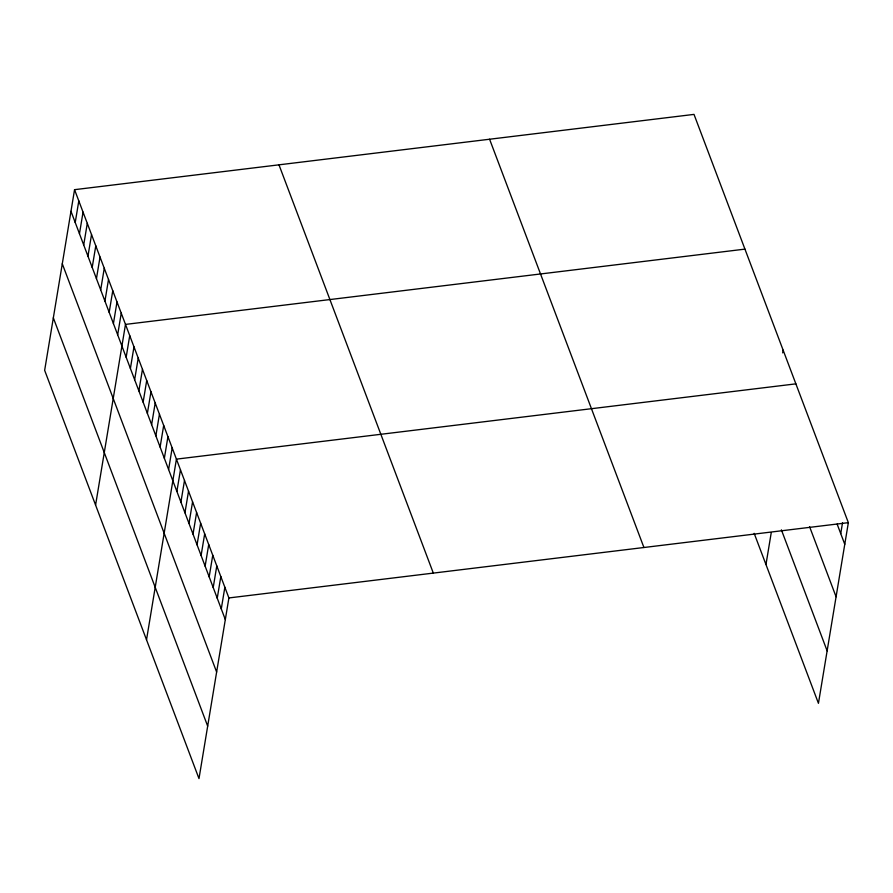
<?xml version="1.0" encoding="UTF-8"?>
<svg xmlns="http://www.w3.org/2000/svg" width="893" height="893" viewBox="0 0 893 893"><rect width="100%" height="100%" fill="white"/><g stroke="black" fill="none" stroke-linecap="round" stroke-linejoin="round"><path stroke-width="1.34" d="M74.554 189.673L44.65 370.338L198.994 778.607L228.898 597.942L74.554 189.673L694.006 114.393L848.35 522.662L818.446 703.327L754.172 533.333M75.224 222.524L78.807 200.903M79.466 233.743L83.049 212.121M83.708 244.972L87.291 223.35M87.96 256.202L91.532 234.58M92.202 267.431L95.785 245.809M96.444 278.661L100.027 257.039M100.686 289.89L104.269 268.257M104.939 301.108L108.511 279.487M109.18 312.338L112.764 290.716M113.422 323.567L117.005 301.946M117.664 334.797L121.247 313.175M95.584 505.07L125.489 324.405L744.941 249.125M126.159 357.256L129.731 335.623M130.4 368.474L133.983 346.852M134.642 379.704L138.225 358.082M138.884 390.933L142.467 369.311M143.137 402.163L146.709 380.541M147.378 413.392L150.962 391.77M151.62 424.621L155.203 402.989M155.862 435.84L159.445 414.218M160.115 447.069L163.687 425.448M164.357 458.299L167.94 436.677M168.598 469.528L172.182 447.906M146.519 639.801L176.423 459.136L795.875 383.856M176.881 491.429L180.464 469.807M180.922 502.112L184.494 480.49M184.951 512.783L188.535 491.161M188.992 523.465L192.575 501.844M193.022 534.148L196.605 512.526M197.063 544.819L200.646 523.198M201.104 555.502L204.676 533.88M205.133 566.173L208.716 544.551M209.174 576.856L212.757 555.234M213.215 587.538L216.787 565.905M217.245 598.21L220.828 576.588M221.285 608.892L224.857 587.27M782.692 352.869L783.139 350.168M765.971 564.521L771.184 533.032M840.737 533.612L842.523 522.796M228.898 597.942L848.35 522.662M837.143 524.113L844.767 544.284M809.616 526.77L836.082 596.77M781.386 529.828L827.13 650.841M489.587 139.23L643.931 547.509M278.973 164.825L433.317 573.105M70.982 211.295L225.315 619.563M62.287 263.781L216.631 672.049M53.334 317.852L207.678 726.132"/></g></svg>
